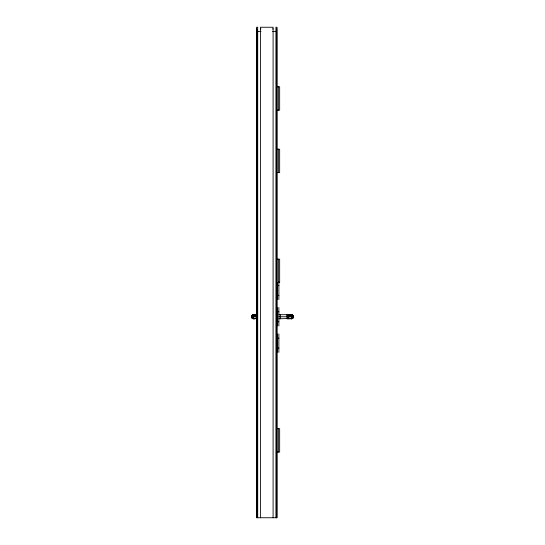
<?xml version="1.0" encoding="UTF-8"?>
<svg xmlns="http://www.w3.org/2000/svg" width="545" height="545" viewBox="0 0 545 545"><rect width="100%" height="100%" fill="white"/><g stroke="black" fill="none" stroke-linecap="round" stroke-linejoin="round"><path stroke-width="0.82" d="M277.051 352.363L277.051 333.922M277.044 325.971L277.044 307.523M277.051 299.621L277.051 282.433M278.863 352.363L278.87 333.922M278.87 325.971L278.877 307.53M278.877 299.621L278.883 281.751M280.321 318.791L280.321 314.697M288.979 315.221L291.166 314.731L290.151 314.731L289.995 315.296A2.051 2.051 0 0 1 291.446 314.697L292.467 314.976L292.999 316.747L292.093 318.559L287.099 318.798L287.099 314.697L292.093 314.935L292.999 316.747L292.467 318.525L291.446 318.798A2.051 2.051 0 0 1 290.417 318.518M278.877 318.791L288.094 318.518M288.094 315.296L288.094 314.697L278.877 314.697M254.583 318.518A2.051 2.051 0 0 1 253.554 318.798L252.533 318.525L252.001 316.747L252.907 314.935C256.641 312.292 257.867 319.901 254.174 318.614L252.948 316.747L254.12 318.798L252.907 318.559L252.001 316.747L252.533 314.976L253.554 314.697A2.051 2.051 0 0 1 255.006 315.296L254.849 314.731L253.834 314.731L256.021 315.221M251.504 316.747L252.533 314.976L251.756 316.747L251.783 317.769L252.533 318.525L251.783 315.725L251.783 317.769L251.504 316.747L256.981 316.747M293.496 316.747L292.467 318.525L293.244 316.747L293.217 315.725L292.467 314.976L293.217 317.769L293.217 315.725L293.496 316.747L278.877 316.747M254.706 316.747L255.006 315.112L256.13 314.935M254.12 318.798L256.13 318.559M288.094 318.798L291.289 318.45M255.006 315.112L253.125 315.126L252.362 316.747L252.907 318.559L253.554 318.798L252.819 318.532L256.906 318.518M252.383 316.086L253.023 314.772L252.267 316.086M290.88 318.798L292.052 316.747L290.826 318.614C287.133 319.901 288.359 312.292 292.093 314.935L291.446 314.697L292.999 316.747L291.834 318.287M255.006 315.296L252.819 314.962L253.554 314.697L252.001 316.747L253.166 318.287M256.981 315.725L256.055 316.747L256.981 317.769M287.099 317.769L288.019 316.747L287.099 314.976L288.945 316.747L287.099 318.798M256.981 315.862L256.055 316.747L256.981 317.633M287.76 315.412L289.075 314.792M253.554 314.697L253.125 315.126M252.819 314.962L253.834 314.731M291.166 318.764L292.181 318.532L291.446 318.798L292.093 318.559L292.638 316.747L291.875 315.126M289.995 315.296L292.181 314.962L291.446 314.697M253.759 315.044L255.094 314.853M290.151 314.731L288.094 314.697M260.449 28.919L260.98 28.919M272.568 28.919L273.093 28.919M257.696 31.501L260.98 31.501M272.568 31.508L275.913 31.508M277.051 86.771L279.653 86.771L279.653 110.179L277.051 110.179M277.051 149.201L279.653 149.201L279.653 172.615L277.051 172.615M277.051 259.168L279.653 259.168L279.653 282.583L277.051 282.583M277.051 285.451L278.883 285.451M277.051 295.356L278.883 295.356M277.044 311.795L278.877 311.795M277.044 321.7L278.877 321.7M277.051 338.179L278.87 338.179M277.051 348.085L278.87 348.085M277.051 428.656L279.653 428.656L279.653 452.064L277.051 452.064M254.849 314.731L256.906 314.697L256.906 315.296M289.906 314.853L291.241 315.044M291.166 314.731L292.181 314.962M255.925 314.792L257.24 315.412M287.099 314.697L288.945 316.747L287.099 318.518L288.019 316.747L287.099 315.725M292.733 316.086L291.977 314.772L292.617 316.086M289.995 315.112L290.294 316.747M278.352 86.771L278.352 110.179M278.352 149.201L278.352 172.615M278.352 259.168L278.352 282.583M278.352 428.656L278.352 452.064M276.744 28.912L276.744 517.75M275.927 517.75L275.927 27.25L277.051 27.25L277.051 517.75L256.566 517.75L256.566 27.25L257.696 27.25L257.696 517.75M273.093 517.75L273.093 27.25L260.449 27.25L260.449 517.75M256.879 28.912L256.879 517.75M252.103 315.303L252.11 318.198L251.695 316.747L252.103 315.303M293.115 316.747L292.89 318.198L293.305 316.747L292.897 315.303L293.115 316.747"/></g></svg>
